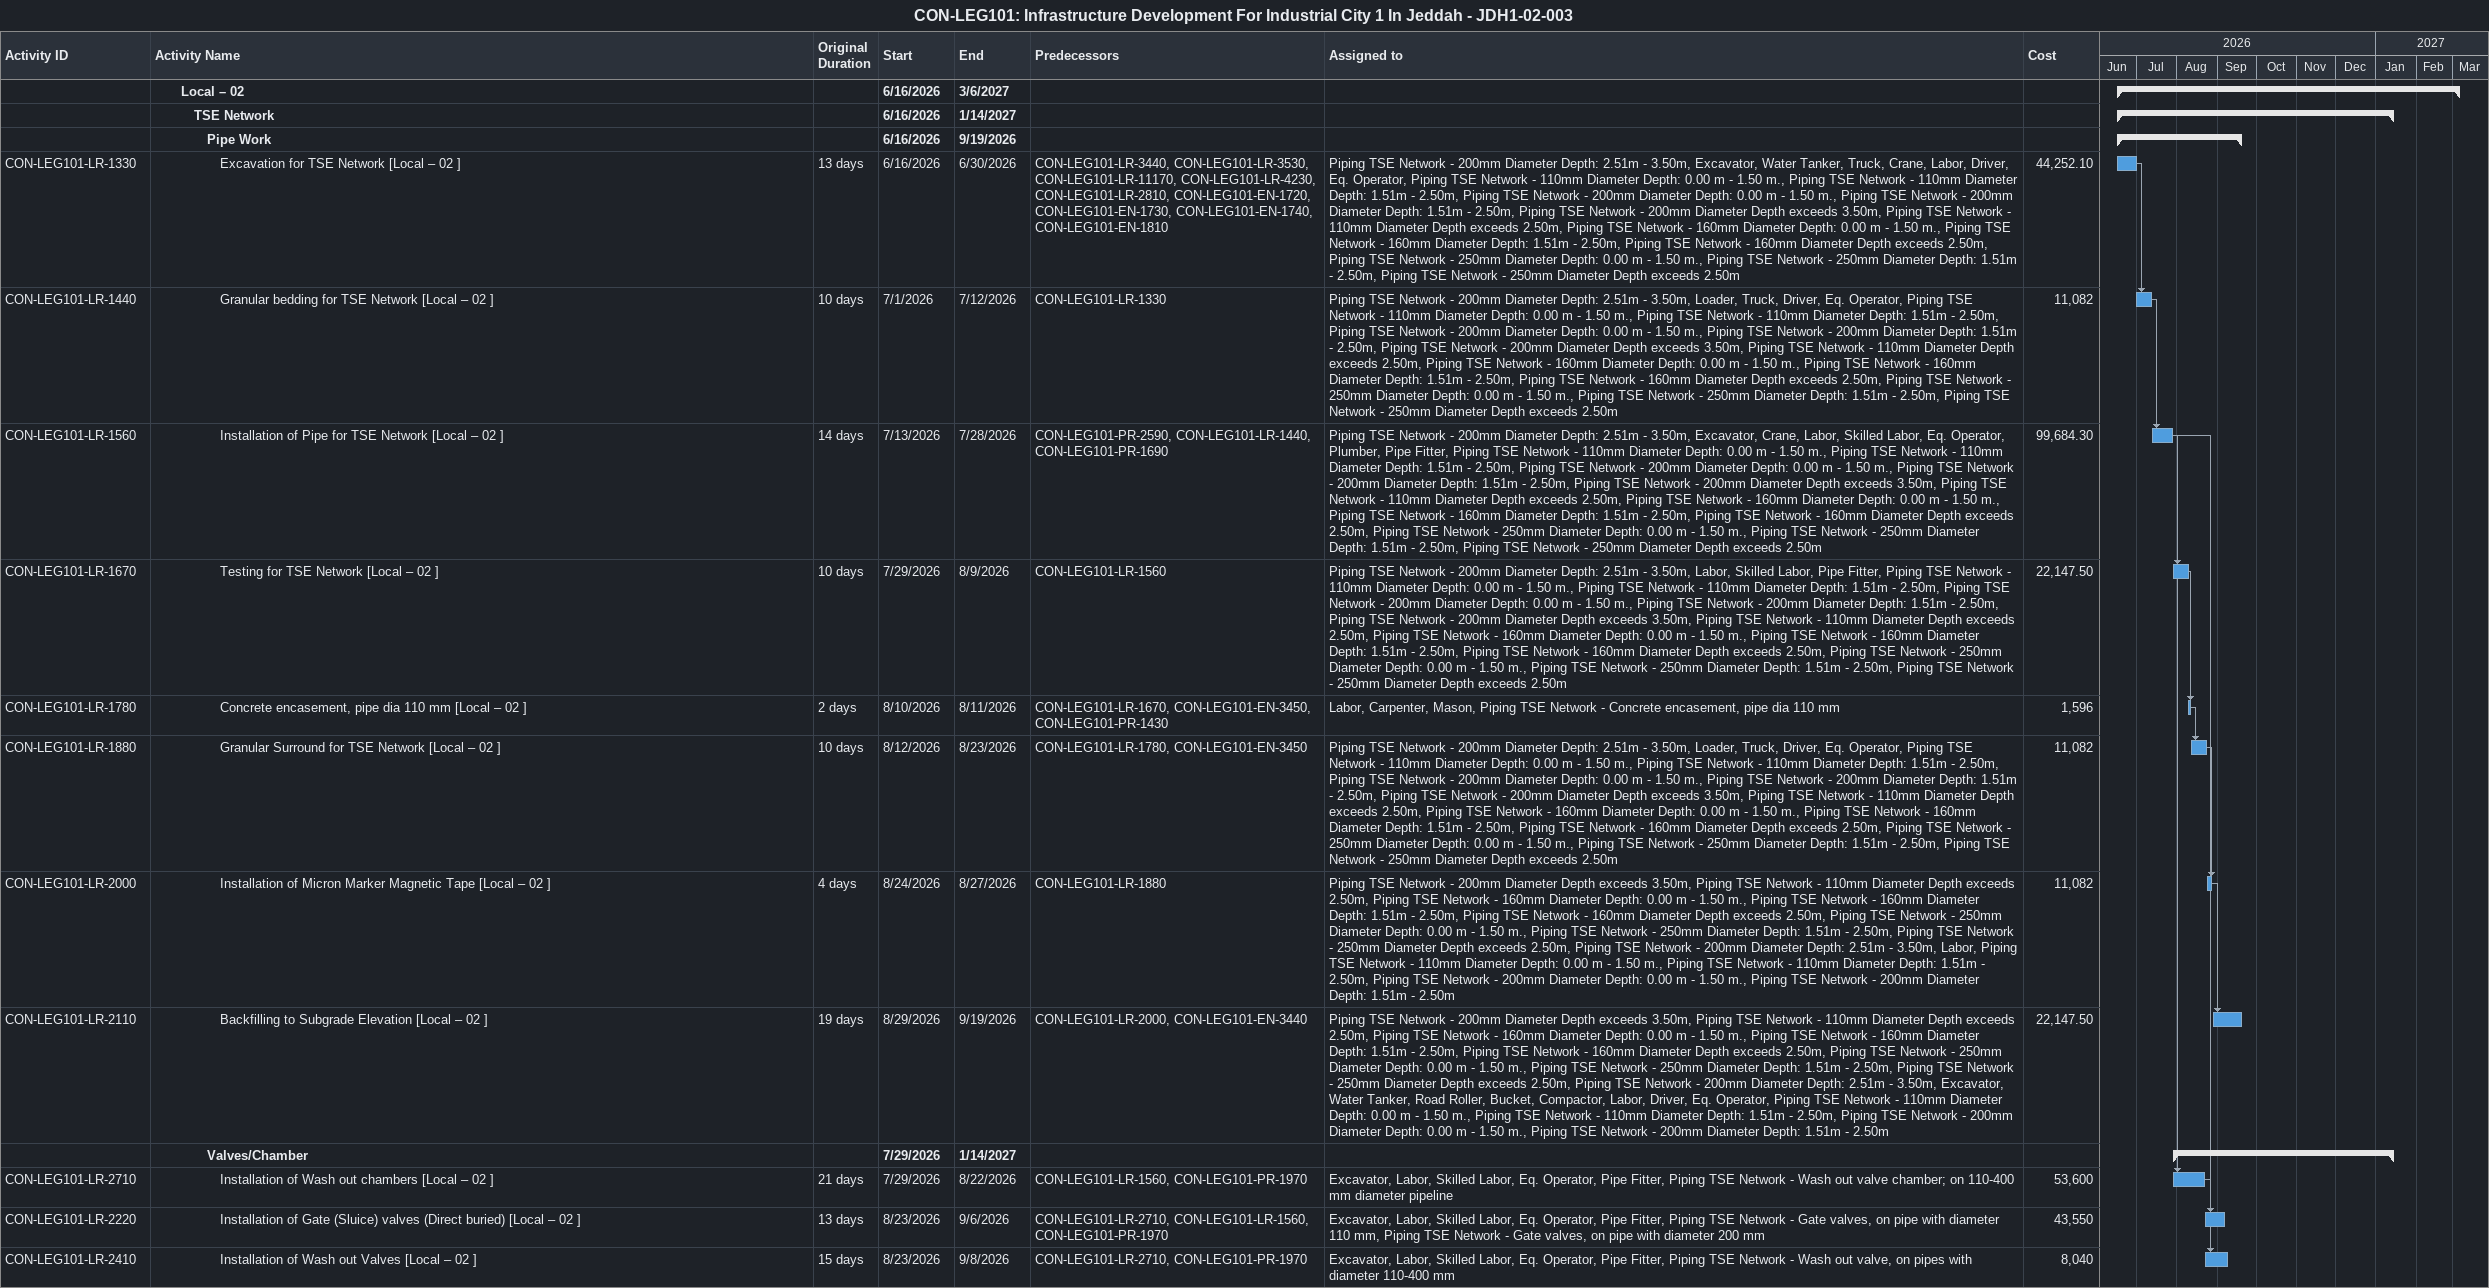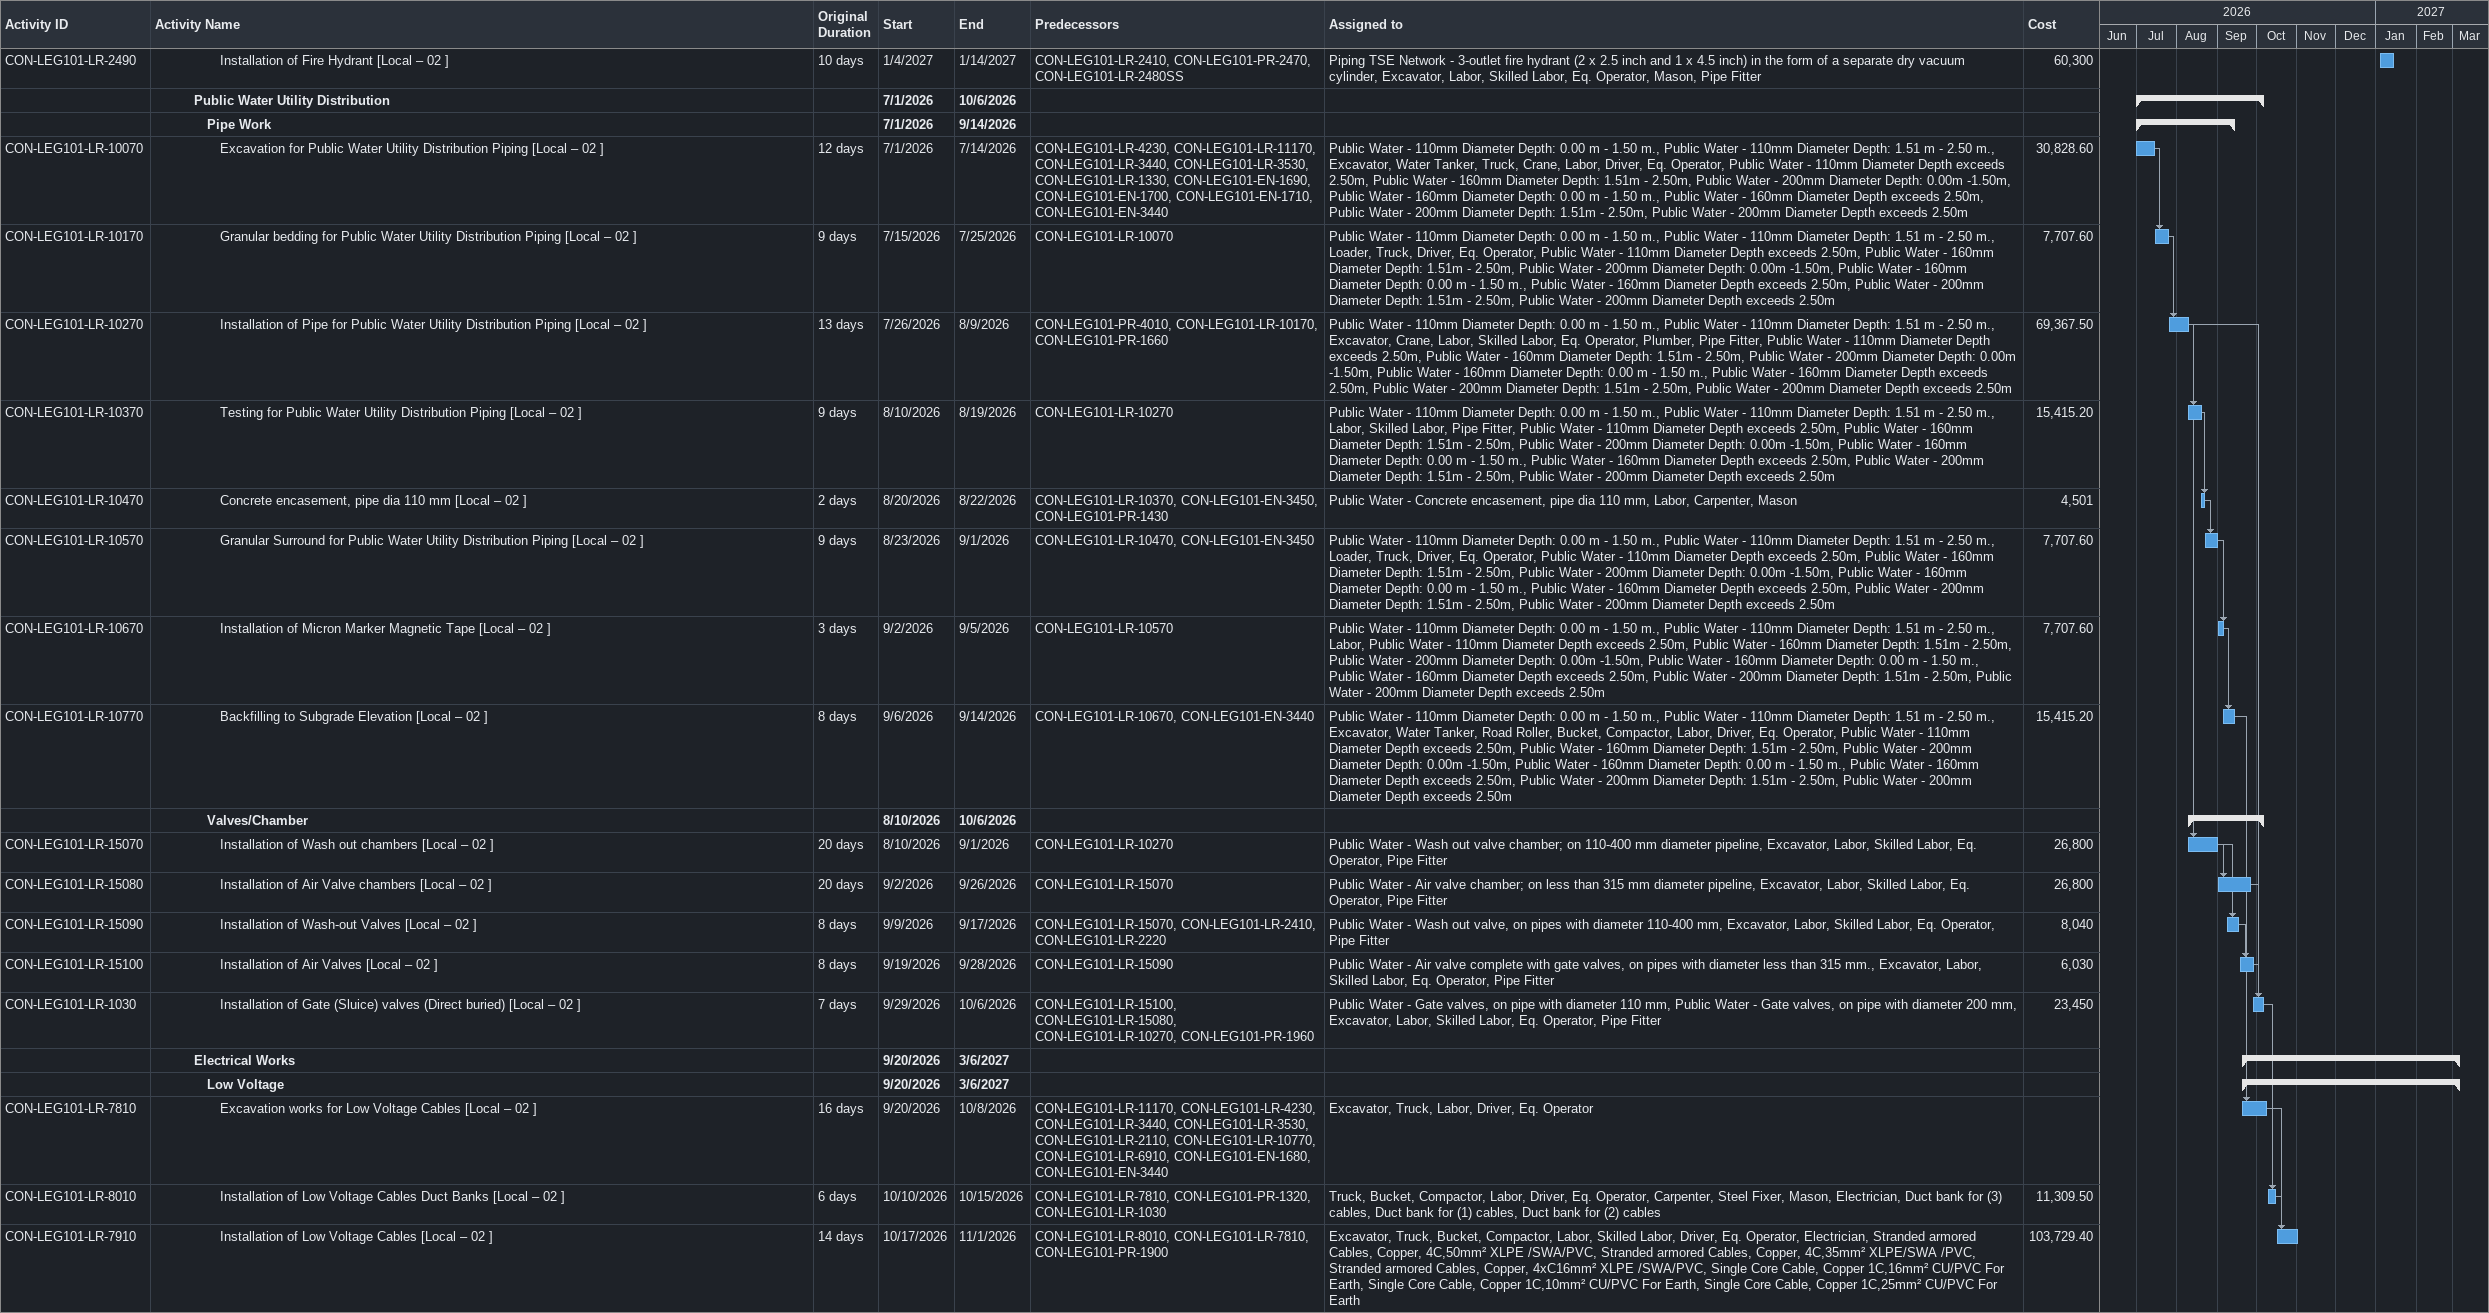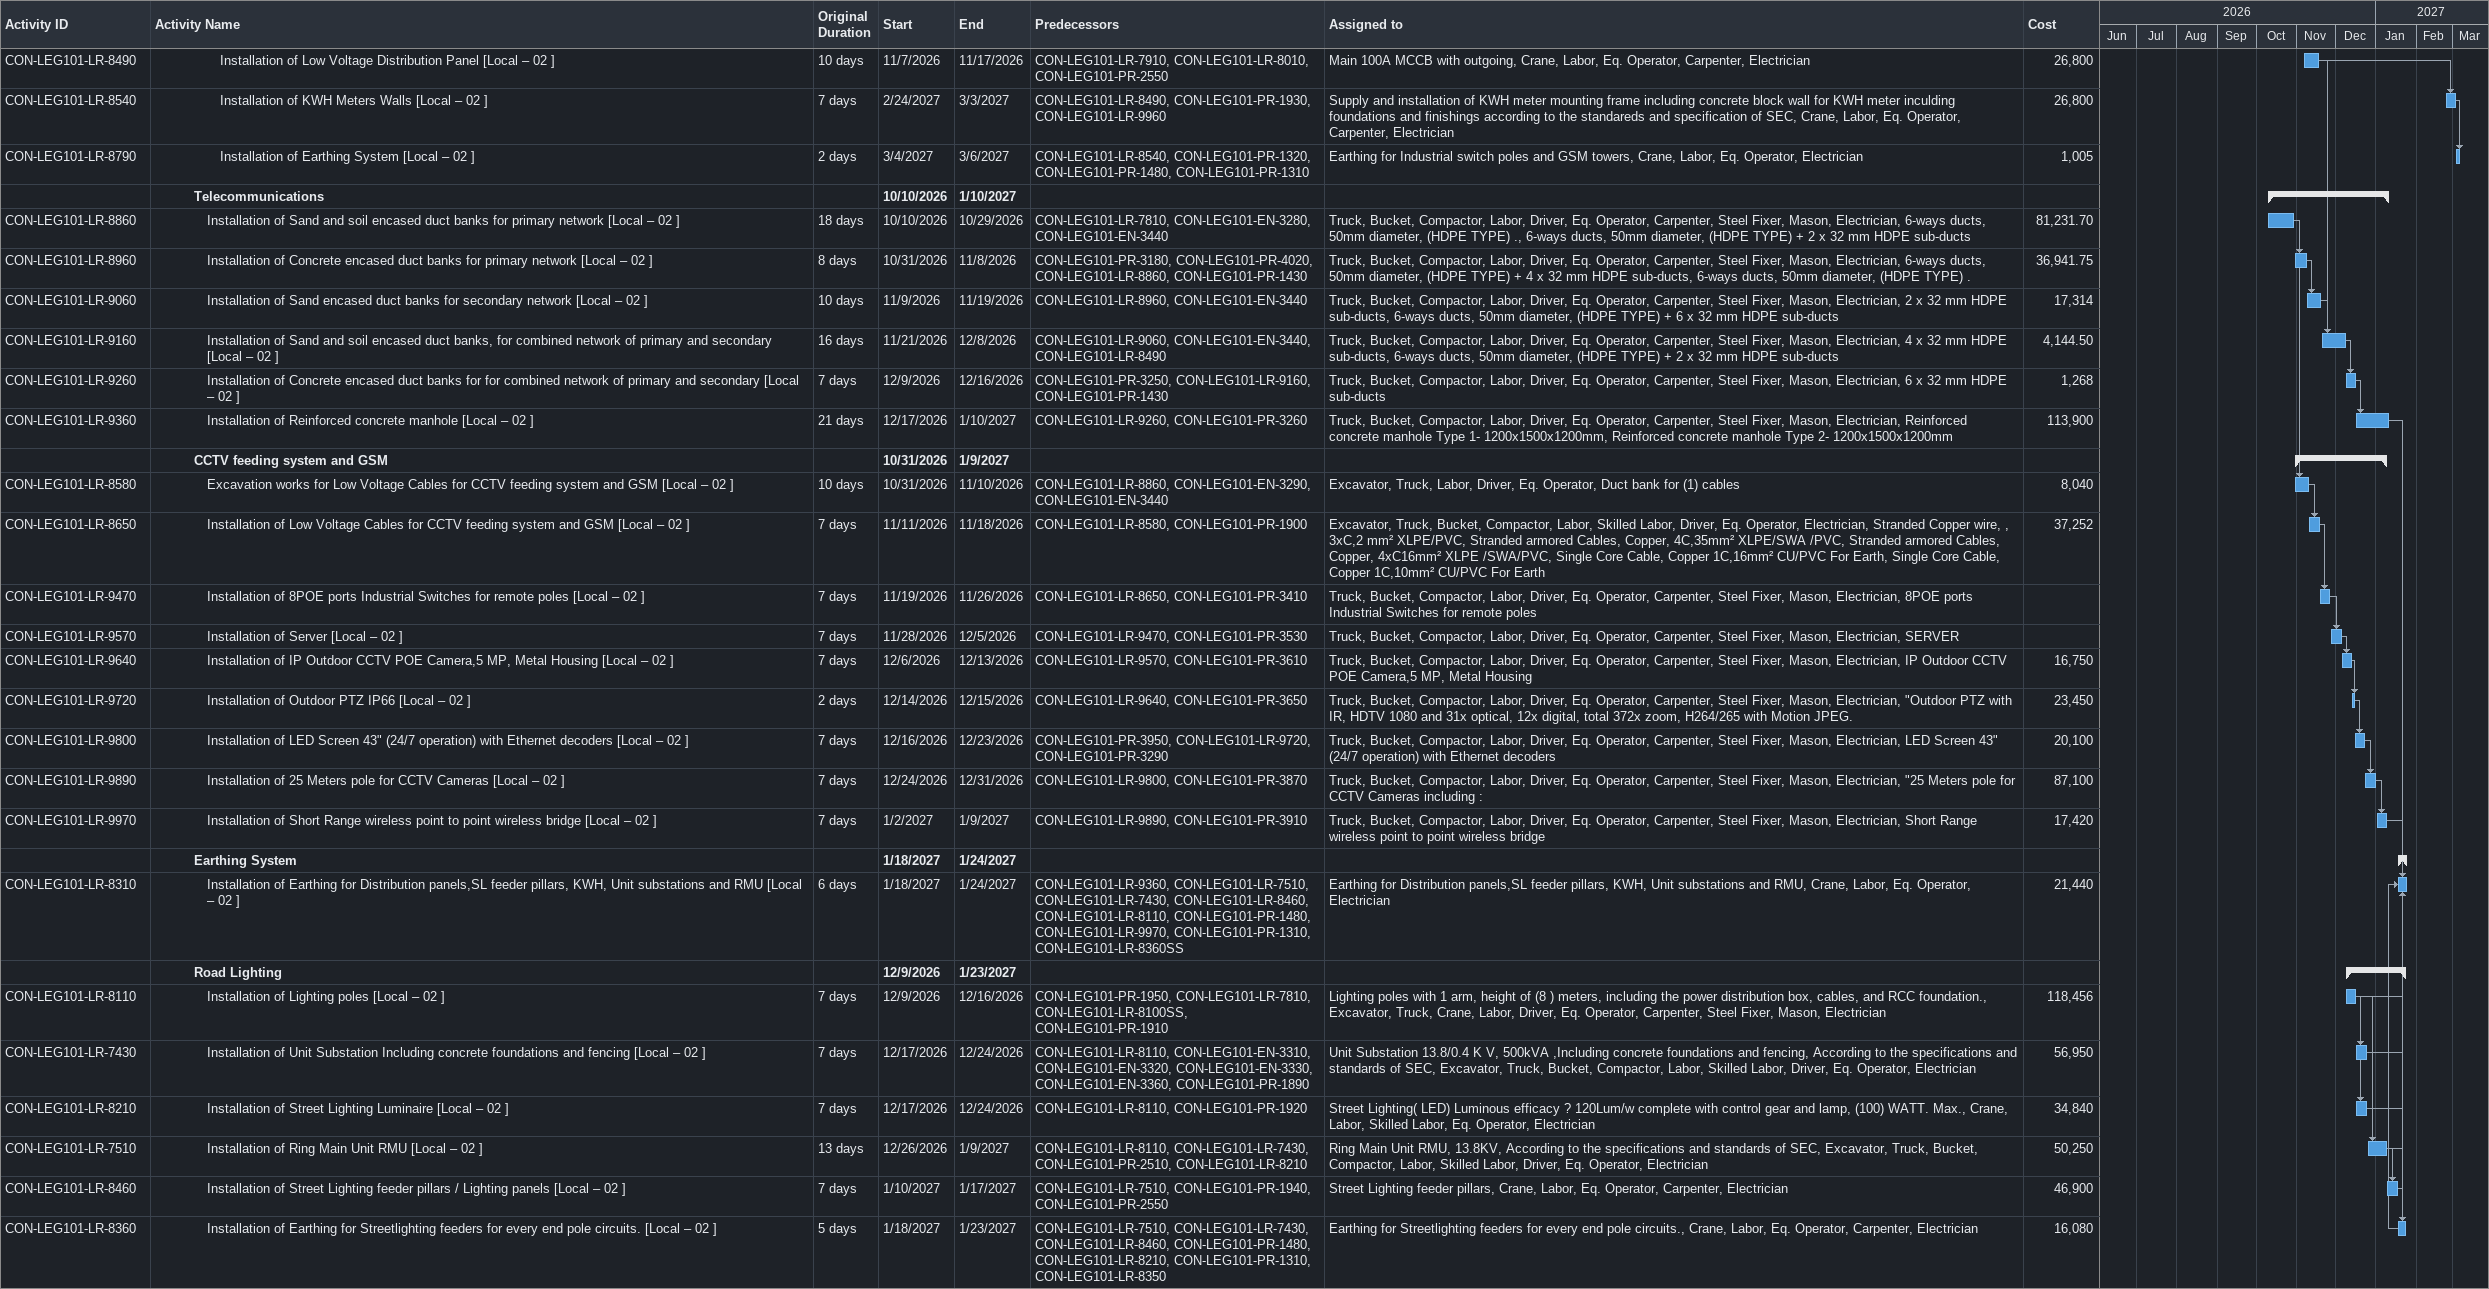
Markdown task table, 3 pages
CON-LEG101: Infrastructure Development For Industrial City 1 In Jeddah - JDH1-02-003

| ID | Level | Task | Original duration | Start | Finish | Predecessors | Resources | Cost |
|---|---|---|---|---|---|---|---|---|
|  | 3 | **Local – 02** |  | 2026-06-16 | 2027-03-06 |  |  |  |
|  | 4 | **TSE Network** |  | 2026-06-16 | 2027-01-14 |  |  |  |
|  | 5 | **Pipe Work** |  | 2026-06-16 | 2026-09-19 |  |  |  |
| CON-LEG101-LR-1330 | 6 | Excavation for TSE Network [Local – 02 ] | 13d | 2026-06-16 | 2026-06-30 | CON-LEG101-LR-3440, CON-LEG101-LR-3530, CON-LEG101-LR-11170, CON-LEG101-LR-4230, CON-LEG101-LR-2810, CON-LEG101-EN-1720, CON-LEG101-EN-1730, CON-LEG101-EN-1740, CON-LEG101-EN-1810 | Piping TSE Network - 200mm Diameter Depth: 2.51m - 3.50m, Excavator, Water Tanker, Truck, Crane, Labor, Driver, Eq. Operator, Piping TSE Network - 110mm Diameter Depth: 0.00 m - 1.50 m., Piping TSE Network - 110mm Diameter Depth: 1.51m - 2.50m, Piping TSE Network - 200mm Diameter Depth: 0.00 m - 1.50 m., Piping TSE Network - 200mm Diameter Depth: 1.51m - 2.50m, Piping TSE Network - 200mm Diameter Depth exceeds 3.50m, Piping TSE Network - 110mm Diameter Depth exceeds 2.50m, Piping TSE Network - 160mm Diameter Depth: 0.00 m - 1.50 m., Piping TSE Network - 160mm Diameter Depth: 1.51m - 2.50m, Piping TSE Network - 160mm Diameter Depth exceeds 2.50m, Piping TSE Network - 250mm Diameter Depth: 0.00 m - 1.50 m., Piping TSE Network - 250mm Diameter Depth: 1.51m - 2.50m, Piping TSE Network - 250mm Diameter Depth exceeds 2.50m | 44252.10 |
| CON-LEG101-LR-1440 | 6 | Granular bedding for TSE Network [Local – 02 ] | 10d | 2026-07-01 | 2026-07-12 | CON-LEG101-LR-1330 | Piping TSE Network - 200mm Diameter Depth: 2.51m - 3.50m, Loader, Truck, Driver, Eq. Operator, Piping TSE Network - 110mm Diameter Depth: 0.00 m - 1.50 m., Piping TSE Network - 110mm Diameter Depth: 1.51m - 2.50m, Piping TSE Network - 200mm Diameter Depth: 0.00 m - 1.50 m., Piping TSE Network - 200mm Diameter Depth: 1.51m - 2.50m, Piping TSE Network - 200mm Diameter Depth exceeds 3.50m, Piping TSE Network - 110mm Diameter Depth exceeds 2.50m, Piping TSE Network - 160mm Diameter Depth: 0.00 m - 1.50 m., Piping TSE Network - 160mm Diameter Depth: 1.51m - 2.50m, Piping TSE Network - 160mm Diameter Depth exceeds 2.50m, Piping TSE Network - 250mm Diameter Depth: 0.00 m - 1.50 m., Piping TSE Network - 250mm Diameter Depth: 1.51m - 2.50m, Piping TSE Network - 250mm Diameter Depth exceeds 2.50m | 11082 |
| CON-LEG101-LR-1560 | 6 | Installation of Pipe for TSE Network [Local – 02 ] | 14d | 2026-07-13 | 2026-07-28 | CON-LEG101-PR-2590, CON-LEG101-LR-1440, CON-LEG101-PR-1690 | Piping TSE Network - 200mm Diameter Depth: 2.51m - 3.50m, Excavator, Crane, Labor, Skilled Labor, Eq. Operator, Plumber, Pipe Fitter, Piping TSE Network - 110mm Diameter Depth: 0.00 m - 1.50 m., Piping TSE Network - 110mm Diameter Depth: 1.51m - 2.50m, Piping TSE Network - 200mm Diameter Depth: 0.00 m - 1.50 m., Piping TSE Network - 200mm Diameter Depth: 1.51m - 2.50m, Piping TSE Network - 200mm Diameter Depth exceeds 3.50m, Piping TSE Network - 110mm Diameter Depth exceeds 2.50m, Piping TSE Network - 160mm Diameter Depth: 0.00 m - 1.50 m., Piping TSE Network - 160mm Diameter Depth: 1.51m - 2.50m, Piping TSE Network - 160mm Diameter Depth exceeds 2.50m, Piping TSE Network - 250mm Diameter Depth: 0.00 m - 1.50 m., Piping TSE Network - 250mm Diameter Depth: 1.51m - 2.50m, Piping TSE Network - 250mm Diameter Depth exceeds 2.50m | 99684.30 |
| CON-LEG101-LR-1670 | 6 | Testing for TSE Network [Local – 02 ] | 10d | 2026-07-29 | 2026-08-09 | CON-LEG101-LR-1560 | Piping TSE Network - 200mm Diameter Depth: 2.51m - 3.50m, Labor, Skilled Labor, Pipe Fitter, Piping TSE Network - 110mm Diameter Depth: 0.00 m - 1.50 m., Piping TSE Network - 110mm Diameter Depth: 1.51m - 2.50m, Piping TSE Network - 200mm Diameter Depth: 0.00 m - 1.50 m., Piping TSE Network - 200mm Diameter Depth: 1.51m - 2.50m, Piping TSE Network - 200mm Diameter Depth exceeds 3.50m, Piping TSE Network - 110mm Diameter Depth exceeds 2.50m, Piping TSE Network - 160mm Diameter Depth: 0.00 m - 1.50 m., Piping TSE Network - 160mm Diameter Depth: 1.51m - 2.50m, Piping TSE Network - 160mm Diameter Depth exceeds 2.50m, Piping TSE Network - 250mm Diameter Depth: 0.00 m - 1.50 m., Piping TSE Network - 250mm Diameter Depth: 1.51m - 2.50m, Piping TSE Network - 250mm Diameter Depth exceeds 2.50m | 22147.50 |
| CON-LEG101-LR-1780 | 6 | Concrete encasement, pipe dia 110 mm [Local – 02 ] | 2d | 2026-08-10 | 2026-08-11 | CON-LEG101-LR-1670, CON-LEG101-EN-3450, CON-LEG101-PR-1430 | Labor, Carpenter, Mason, Piping TSE Network - Concrete encasement, pipe dia 110 mm | 1596 |
| CON-LEG101-LR-1880 | 6 | Granular Surround for TSE Network [Local – 02 ] | 10d | 2026-08-12 | 2026-08-23 | CON-LEG101-LR-1780, CON-LEG101-EN-3450 | Piping TSE Network - 200mm Diameter Depth: 2.51m - 3.50m, Loader, Truck, Driver, Eq. Operator, Piping TSE Network - 110mm Diameter Depth: 0.00 m - 1.50 m., Piping TSE Network - 110mm Diameter Depth: 1.51m - 2.50m, Piping TSE Network - 200mm Diameter Depth: 0.00 m - 1.50 m., Piping TSE Network - 200mm Diameter Depth: 1.51m - 2.50m, Piping TSE Network - 200mm Diameter Depth exceeds 3.50m, Piping TSE Network - 110mm Diameter Depth exceeds 2.50m, Piping TSE Network - 160mm Diameter Depth: 0.00 m - 1.50 m., Piping TSE Network - 160mm Diameter Depth: 1.51m - 2.50m, Piping TSE Network - 160mm Diameter Depth exceeds 2.50m, Piping TSE Network - 250mm Diameter Depth: 0.00 m - 1.50 m., Piping TSE Network - 250mm Diameter Depth: 1.51m - 2.50m, Piping TSE Network - 250mm Diameter Depth exceeds 2.50m | 11082 |
| CON-LEG101-LR-2000 | 6 | Installation of Micron Marker Magnetic Tape [Local – 02 ] | 4d | 2026-08-24 | 2026-08-27 | CON-LEG101-LR-1880 | Piping TSE Network - 200mm Diameter Depth exceeds 3.50m, Piping TSE Network - 110mm Diameter Depth exceeds 2.50m, Piping TSE Network - 160mm Diameter Depth: 0.00 m - 1.50 m., Piping TSE Network - 160mm Diameter Depth: 1.51m - 2.50m, Piping TSE Network - 160mm Diameter Depth exceeds 2.50m, Piping TSE Network - 250mm Diameter Depth: 0.00 m - 1.50 m., Piping TSE Network - 250mm Diameter Depth: 1.51m - 2.50m, Piping TSE Network - 250mm Diameter Depth exceeds 2.50m, Piping TSE Network - 200mm Diameter Depth: 2.51m - 3.50m, Labor, Piping TSE Network - 110mm Diameter Depth: 0.00 m - 1.50 m., Piping TSE Network - 110mm Diameter Depth: 1.51m - 2.50m, Piping TSE Network - 200mm Diameter Depth: 0.00 m - 1.50 m., Piping TSE Network - 200mm Diameter Depth: 1.51m - 2.50m | 11082 |
| CON-LEG101-LR-2110 | 6 | Backfilling to Subgrade Elevation [Local – 02 ] | 19d | 2026-08-29 | 2026-09-19 | CON-LEG101-LR-2000, CON-LEG101-EN-3440 | Piping TSE Network - 200mm Diameter Depth exceeds 3.50m, Piping TSE Network - 110mm Diameter Depth exceeds 2.50m, Piping TSE Network - 160mm Diameter Depth: 0.00 m - 1.50 m., Piping TSE Network - 160mm Diameter Depth: 1.51m - 2.50m, Piping TSE Network - 160mm Diameter Depth exceeds 2.50m, Piping TSE Network - 250mm Diameter Depth: 0.00 m - 1.50 m., Piping TSE Network - 250mm Diameter Depth: 1.51m - 2.50m, Piping TSE Network - 250mm Diameter Depth exceeds 2.50m, Piping TSE Network - 200mm Diameter Depth: 2.51m - 3.50m, Excavator, Water Tanker, Road Roller, Bucket, Compactor, Labor, Driver, Eq. Operator, Piping TSE Network - 110mm Diameter Depth: 0.00 m - 1.50 m., Piping TSE Network - 110mm Diameter Depth: 1.51m - 2.50m, Piping TSE Network - 200mm Diameter Depth: 0.00 m - 1.50 m., Piping TSE Network - 200mm Diameter Depth: 1.51m - 2.50m | 22147.50 |
|  | 5 | **Valves/Chamber** |  | 2026-07-29 | 2027-01-14 |  |  |  |
| CON-LEG101-LR-2710 | 6 | Installation of Wash out chambers [Local – 02 ] | 21d | 2026-07-29 | 2026-08-22 | CON-LEG101-LR-1560, CON-LEG101-PR-1970 | Excavator, Labor, Skilled Labor, Eq. Operator, Pipe Fitter, Piping TSE Network - Wash out valve chamber; on 110-400 mm diameter pipeline | 53600 |
| CON-LEG101-LR-2220 | 6 | Installation of Gate (Sluice) valves (Direct buried) [Local – 02 ] | 13d | 2026-08-23 | 2026-09-06 | CON-LEG101-LR-2710, CON-LEG101-LR-1560, CON-LEG101-PR-1970 | Excavator, Labor, Skilled Labor, Eq. Operator, Pipe Fitter, Piping TSE Network - Gate valves, on pipe with diameter 110 mm, Piping TSE Network - Gate valves, on pipe with diameter 200 mm | 43550 |
| CON-LEG101-LR-2410 | 6 | Installation of Wash out Valves [Local – 02 ] | 15d | 2026-08-23 | 2026-09-08 | CON-LEG101-LR-2710, CON-LEG101-PR-1970 | Excavator, Labor, Skilled Labor, Eq. Operator, Pipe Fitter, Piping TSE Network - Wash out valve, on pipes with diameter 110-400 mm | 8040 |
| CON-LEG101-LR-2490 | 6 | Installation of Fire Hydrant [Local – 02 ] | 10d | 2027-01-04 | 2027-01-14 | CON-LEG101-LR-2410, CON-LEG101-PR-2470, CON-LEG101-LR-2480SS | Piping TSE Network - 3-outlet fire hydrant (2 x 2.5 inch and 1 x 4.5 inch) in the form of a separate dry vacuum cylinder, Excavator, Labor, Skilled Labor, Eq. Operator, Mason, Pipe Fitter | 60300 |
|  | 4 | **Public Water Utility Distribution** |  | 2026-07-01 | 2026-10-06 |  |  |  |
|  | 5 | **Pipe Work** |  | 2026-07-01 | 2026-09-14 |  |  |  |
| CON-LEG101-LR-10070 | 6 | Excavation for Public Water Utility Distribution Piping [Local – 02 ] | 12d | 2026-07-01 | 2026-07-14 | CON-LEG101-LR-4230, CON-LEG101-LR-11170, CON-LEG101-LR-3440, CON-LEG101-LR-3530, CON-LEG101-LR-1330, CON-LEG101-EN-1690, CON-LEG101-EN-1700, CON-LEG101-EN-1710, CON-LEG101-EN-3440 | Public Water - 110mm Diameter Depth: 0.00 m - 1.50 m., Public Water - 110mm Diameter Depth: 1.51 m - 2.50 m., Excavator, Water Tanker, Truck, Crane, Labor, Driver, Eq. Operator, Public Water - 110mm Diameter Depth exceeds 2.50m, Public Water - 160mm Diameter Depth: 1.51m - 2.50m, Public Water - 200mm Diameter Depth: 0.00m -1.50m, Public Water - 160mm Diameter Depth: 0.00 m - 1.50 m., Public Water - 160mm Diameter Depth exceeds 2.50m, Public Water - 200mm Diameter Depth: 1.51m - 2.50m, Public Water - 200mm Diameter Depth exceeds 2.50m | 30828.60 |
| CON-LEG101-LR-10170 | 6 | Granular bedding for Public Water Utility Distribution Piping [Local – 02 ] | 9d | 2026-07-15 | 2026-07-25 | CON-LEG101-LR-10070 | Public Water - 110mm Diameter Depth: 0.00 m - 1.50 m., Public Water - 110mm Diameter Depth: 1.51 m - 2.50 m., Loader, Truck, Driver, Eq. Operator, Public Water - 110mm Diameter Depth exceeds 2.50m, Public Water - 160mm Diameter Depth: 1.51m - 2.50m, Public Water - 200mm Diameter Depth: 0.00m -1.50m, Public Water - 160mm Diameter Depth: 0.00 m - 1.50 m., Public Water - 160mm Diameter Depth exceeds 2.50m, Public Water - 200mm Diameter Depth: 1.51m - 2.50m, Public Water - 200mm Diameter Depth exceeds 2.50m | 7707.60 |
| CON-LEG101-LR-10270 | 6 | Installation of Pipe for Public Water Utility Distribution Piping [Local – 02 ] | 13d | 2026-07-26 | 2026-08-09 | CON-LEG101-PR-4010, CON-LEG101-LR-10170, CON-LEG101-PR-1660 | Public Water - 110mm Diameter Depth: 0.00 m - 1.50 m., Public Water - 110mm Diameter Depth: 1.51 m - 2.50 m., Excavator, Crane, Labor, Skilled Labor, Eq. Operator, Plumber, Pipe Fitter, Public Water - 110mm Diameter Depth exceeds 2.50m, Public Water - 160mm Diameter Depth: 1.51m - 2.50m, Public Water - 200mm Diameter Depth: 0.00m -1.50m, Public Water - 160mm Diameter Depth: 0.00 m - 1.50 m., Public Water - 160mm Diameter Depth exceeds 2.50m, Public Water - 200mm Diameter Depth: 1.51m - 2.50m, Public Water - 200mm Diameter Depth exceeds 2.50m | 69367.50 |
| CON-LEG101-LR-10370 | 6 | Testing for Public Water Utility Distribution Piping [Local – 02 ] | 9d | 2026-08-10 | 2026-08-19 | CON-LEG101-LR-10270 | Public Water - 110mm Diameter Depth: 0.00 m - 1.50 m., Public Water - 110mm Diameter Depth: 1.51 m - 2.50 m., Labor, Skilled Labor, Pipe Fitter, Public Water - 110mm Diameter Depth exceeds 2.50m, Public Water - 160mm Diameter Depth: 1.51m - 2.50m, Public Water - 200mm Diameter Depth: 0.00m -1.50m, Public Water - 160mm Diameter Depth: 0.00 m - 1.50 m., Public Water - 160mm Diameter Depth exceeds 2.50m, Public Water - 200mm Diameter Depth: 1.51m - 2.50m, Public Water - 200mm Diameter Depth exceeds 2.50m | 15415.20 |
| CON-LEG101-LR-10470 | 6 | Concrete encasement, pipe dia 110 mm [Local – 02 ] | 2d | 2026-08-20 | 2026-08-22 | CON-LEG101-LR-10370, CON-LEG101-EN-3450, CON-LEG101-PR-1430 | Public Water - Concrete encasement, pipe dia 110 mm, Labor, Carpenter, Mason | 4501 |
| CON-LEG101-LR-10570 | 6 | Granular Surround for Public Water Utility Distribution Piping [Local – 02 ] | 9d | 2026-08-23 | 2026-09-01 | CON-LEG101-LR-10470, CON-LEG101-EN-3450 | Public Water - 110mm Diameter Depth: 0.00 m - 1.50 m., Public Water - 110mm Diameter Depth: 1.51 m - 2.50 m., Loader, Truck, Driver, Eq. Operator, Public Water - 110mm Diameter Depth exceeds 2.50m, Public Water - 160mm Diameter Depth: 1.51m - 2.50m, Public Water - 200mm Diameter Depth: 0.00m -1.50m, Public Water - 160mm Diameter Depth: 0.00 m - 1.50 m., Public Water - 160mm Diameter Depth exceeds 2.50m, Public Water - 200mm Diameter Depth: 1.51m - 2.50m, Public Water - 200mm Diameter Depth exceeds 2.50m | 7707.60 |
| CON-LEG101-LR-10670 | 6 | Installation of Micron Marker Magnetic Tape [Local – 02 ] | 3d | 2026-09-02 | 2026-09-05 | CON-LEG101-LR-10570 | Public Water - 110mm Diameter Depth: 0.00 m - 1.50 m., Public Water - 110mm Diameter Depth: 1.51 m - 2.50 m., Labor, Public Water - 110mm Diameter Depth exceeds 2.50m, Public Water - 160mm Diameter Depth: 1.51m - 2.50m, Public Water - 200mm Diameter Depth: 0.00m -1.50m, Public Water - 160mm Diameter Depth: 0.00 m - 1.50 m., Public Water - 160mm Diameter Depth exceeds 2.50m, Public Water - 200mm Diameter Depth: 1.51m - 2.50m, Public Water - 200mm Diameter Depth exceeds 2.50m | 7707.60 |
| CON-LEG101-LR-10770 | 6 | Backfilling to Subgrade Elevation [Local – 02 ] | 8d | 2026-09-06 | 2026-09-14 | CON-LEG101-LR-10670, CON-LEG101-EN-3440 | Public Water - 110mm Diameter Depth: 0.00 m - 1.50 m., Public Water - 110mm Diameter Depth: 1.51 m - 2.50 m., Excavator, Water Tanker, Road Roller, Bucket, Compactor, Labor, Driver, Eq. Operator, Public Water - 110mm Diameter Depth exceeds 2.50m, Public Water - 160mm Diameter Depth: 1.51m - 2.50m, Public Water - 200mm Diameter Depth: 0.00m -1.50m, Public Water - 160mm Diameter Depth: 0.00 m - 1.50 m., Public Water - 160mm Diameter Depth exceeds 2.50m, Public Water - 200mm Diameter Depth: 1.51m - 2.50m, Public Water - 200mm Diameter Depth exceeds 2.50m | 15415.20 |
|  | 5 | **Valves/Chamber** |  | 2026-08-10 | 2026-10-06 |  |  |  |
| CON-LEG101-LR-15070 | 6 | Installation of Wash out chambers [Local – 02 ] | 20d | 2026-08-10 | 2026-09-01 | CON-LEG101-LR-10270 | Public Water - Wash out valve chamber; on 110-400 mm diameter pipeline, Excavator, Labor, Skilled Labor, Eq. Operator, Pipe Fitter | 26800 |
| CON-LEG101-LR-15080 | 6 | Installation of Air Valve chambers [Local – 02 ] | 20d | 2026-09-02 | 2026-09-26 | CON-LEG101-LR-15070 | Public Water - Air valve chamber; on less than 315 mm diameter pipeline, Excavator, Labor, Skilled Labor, Eq. Operator, Pipe Fitter | 26800 |
| CON-LEG101-LR-15090 | 6 | Installation of Wash-out Valves [Local – 02 ] | 8d | 2026-09-09 | 2026-09-17 | CON-LEG101-LR-15070, CON-LEG101-LR-2410, CON-LEG101-LR-2220 | Public Water - Wash out valve, on pipes with diameter 110-400 mm, Excavator, Labor, Skilled Labor, Eq. Operator, Pipe Fitter | 8040 |
| CON-LEG101-LR-15100 | 6 | Installation of Air Valves [Local – 02 ] | 8d | 2026-09-19 | 2026-09-28 | CON-LEG101-LR-15090 | Public Water - Air valve complete with gate valves, on pipes with diameter less than 315 mm., Excavator, Labor, Skilled Labor, Eq. Operator, Pipe Fitter | 6030 |
| CON-LEG101-LR-1030 | 6 | Installation of Gate (Sluice) valves (Direct buried) [Local – 02 ] | 7d | 2026-09-29 | 2026-10-06 | CON-LEG101-LR-15100, CON-LEG101-LR-15080, CON-LEG101-LR-10270, CON-LEG101-PR-1960 | Public Water - Gate valves, on pipe with diameter 110 mm, Public Water - Gate valves, on pipe with diameter 200 mm, Excavator, Labor, Skilled Labor, Eq. Operator, Pipe Fitter | 23450 |
|  | 4 | **Electrical Works** |  | 2026-09-20 | 2027-03-06 |  |  |  |
|  | 5 | **Low Voltage** |  | 2026-09-20 | 2027-03-06 |  |  |  |
| CON-LEG101-LR-7810 | 6 | Excavation works for Low Voltage Cables [Local – 02 ] | 16d | 2026-09-20 | 2026-10-08 | CON-LEG101-LR-11170, CON-LEG101-LR-4230, CON-LEG101-LR-3440, CON-LEG101-LR-3530, CON-LEG101-LR-2110, CON-LEG101-LR-10770, CON-LEG101-LR-6910, CON-LEG101-EN-1680, CON-LEG101-EN-3440 | Excavator, Truck, Labor, Driver, Eq. Operator |  |
| CON-LEG101-LR-8010 | 6 | Installation of Low Voltage Cables Duct Banks [Local – 02 ] | 6d | 2026-10-10 | 2026-10-15 | CON-LEG101-LR-7810, CON-LEG101-PR-1320, CON-LEG101-LR-1030 | Truck, Bucket, Compactor, Labor, Driver, Eq. Operator, Carpenter, Steel Fixer, Mason, Electrician, Duct bank for (3) cables, Duct bank for (1) cables, Duct bank for (2) cables | 11309.50 |
| CON-LEG101-LR-7910 | 6 | Installation of Low Voltage Cables [Local – 02 ] | 14d | 2026-10-17 | 2026-11-01 | CON-LEG101-LR-8010, CON-LEG101-LR-7810, CON-LEG101-PR-1900 | Excavator, Truck, Bucket, Compactor, Labor, Skilled Labor, Driver, Eq. Operator, Electrician, Stranded armored Cables, Copper, 4C,50mm² XLPE /SWA/PVC, Stranded armored Cables, Copper, 4C,35mm² XLPE/SWA /PVC, Stranded armored Cables, Copper, 4xC16mm² XLPE /SWA/PVC, Single Core Cable, Copper 1C,16mm² CU/PVC For Earth, Single Core Cable, Copper 1C,10mm² CU/PVC For Earth, Single Core Cable, Copper 1C,25mm² CU/PVC For Earth | 103729.40 |
| CON-LEG101-LR-8490 | 6 | Installation of Low Voltage Distribution Panel [Local – 02 ] | 10d | 2026-11-07 | 2026-11-17 | CON-LEG101-LR-7910, CON-LEG101-LR-8010, CON-LEG101-PR-2550 | Main 100A MCCB with outgoing, Crane, Labor, Eq. Operator, Carpenter, Electrician | 26800 |
| CON-LEG101-LR-8540 | 6 | Installation of KWH Meters Walls [Local – 02 ] | 7d | 2027-02-24 | 2027-03-03 | CON-LEG101-LR-8490, CON-LEG101-PR-1930, CON-LEG101-LR-9960 | Supply and installation of KWH meter mounting frame including concrete block wall for KWH meter inculding foundations and finishings according to the standareds and specification of SEC, Crane, Labor, Eq. Operator, Carpenter, Electrician | 26800 |
| CON-LEG101-LR-8790 | 6 | Installation of Earthing System [Local – 02 ] | 2d | 2027-03-04 | 2027-03-06 | CON-LEG101-LR-8540, CON-LEG101-PR-1320, CON-LEG101-PR-1480, CON-LEG101-PR-1310 | Earthing for Industrial switch poles and GSM towers, Crane, Labor, Eq. Operator, Electrician | 1005 |
|  | 4 | **Telecommunications** |  | 2026-10-10 | 2027-01-10 |  |  |  |
| CON-LEG101-LR-8860 | 5 | Installation of Sand and soil encased duct banks for primary network [Local – 02 ] | 18d | 2026-10-10 | 2026-10-29 | CON-LEG101-LR-7810, CON-LEG101-EN-3280, CON-LEG101-EN-3440 | Truck, Bucket, Compactor, Labor, Driver, Eq. Operator, Carpenter, Steel Fixer, Mason, Electrician, 6-ways ducts, 50mm diameter, (HDPE TYPE) ., 6-ways ducts, 50mm diameter, (HDPE TYPE) + 2 x 32 mm HDPE sub-ducts | 81231.70 |
| CON-LEG101-LR-8960 | 5 | Installation of Concrete encased duct banks for primary network [Local – 02 ] | 8d | 2026-10-31 | 2026-11-08 | CON-LEG101-PR-3180, CON-LEG101-PR-4020, CON-LEG101-LR-8860, CON-LEG101-PR-1430 | Truck, Bucket, Compactor, Labor, Driver, Eq. Operator, Carpenter, Steel Fixer, Mason, Electrician, 6-ways ducts, 50mm diameter, (HDPE TYPE) + 4 x 32 mm HDPE sub-ducts, 6-ways ducts, 50mm diameter, (HDPE TYPE) . | 36941.75 |
| CON-LEG101-LR-9060 | 5 | Installation of Sand encased duct banks for secondary network [Local – 02 ] | 10d | 2026-11-09 | 2026-11-19 | CON-LEG101-LR-8960, CON-LEG101-EN-3440 | Truck, Bucket, Compactor, Labor, Driver, Eq. Operator, Carpenter, Steel Fixer, Mason, Electrician, 2 x 32 mm HDPE sub-ducts, 6-ways ducts, 50mm diameter, (HDPE TYPE) + 6 x 32 mm HDPE sub-ducts | 17314 |
| CON-LEG101-LR-9160 | 5 | Installation of Sand and soil encased duct banks, for combined network of primary and secondary [Local – 02 ] | 16d | 2026-11-21 | 2026-12-08 | CON-LEG101-LR-9060, CON-LEG101-EN-3440, CON-LEG101-LR-8490 | Truck, Bucket, Compactor, Labor, Driver, Eq. Operator, Carpenter, Steel Fixer, Mason, Electrician, 4 x 32 mm HDPE sub-ducts, 6-ways ducts, 50mm diameter, (HDPE TYPE) + 2 x 32 mm HDPE sub-ducts | 4144.50 |
| CON-LEG101-LR-9260 | 5 | Installation of Concrete encased duct banks for for combined network of primary and secondary [Local – 02 ] | 7d | 2026-12-09 | 2026-12-16 | CON-LEG101-PR-3250, CON-LEG101-LR-9160, CON-LEG101-PR-1430 | Truck, Bucket, Compactor, Labor, Driver, Eq. Operator, Carpenter, Steel Fixer, Mason, Electrician, 6 x 32 mm HDPE sub-ducts | 1268 |
| CON-LEG101-LR-9360 | 5 | Installation of Reinforced concrete manhole [Local – 02 ] | 21d | 2026-12-17 | 2027-01-10 | CON-LEG101-LR-9260, CON-LEG101-PR-3260 | Truck, Bucket, Compactor, Labor, Driver, Eq. Operator, Carpenter, Steel Fixer, Mason, Electrician, Reinforced concrete manhole Type 1- 1200x1500x1200mm, Reinforced concrete manhole Type 2- 1200x1500x1200mm | 113900 |
|  | 4 | **CCTV feeding system and GSM** |  | 2026-10-31 | 2027-01-09 |  |  |  |
| CON-LEG101-LR-8580 | 5 | Excavation works for Low Voltage Cables for CCTV feeding system and GSM [Local – 02 ] | 10d | 2026-10-31 | 2026-11-10 | CON-LEG101-LR-8860, CON-LEG101-EN-3290, CON-LEG101-EN-3440 | Excavator, Truck, Labor, Driver, Eq. Operator, Duct bank for (1) cables | 8040 |
| CON-LEG101-LR-8650 | 5 | Installation of Low Voltage Cables for CCTV feeding system and GSM [Local – 02 ] | 7d | 2026-11-11 | 2026-11-18 | CON-LEG101-LR-8580, CON-LEG101-PR-1900 | Excavator, Truck, Bucket, Compactor, Labor, Skilled Labor, Driver, Eq. Operator, Electrician, Stranded Copper wire, , 3xC,2 mm² XLPE/PVC, Stranded armored Cables, Copper, 4C,35mm² XLPE/SWA /PVC, Stranded armored Cables, Copper, 4xC16mm² XLPE /SWA/PVC, Single Core Cable, Copper 1C,16mm² CU/PVC For Earth, Single Core Cable, Copper 1C,10mm² CU/PVC For Earth | 37252 |
| CON-LEG101-LR-9470 | 5 | Installation of 8POE ports Industrial Switches for remote poles [Local – 02 ] | 7d | 2026-11-19 | 2026-11-26 | CON-LEG101-LR-8650, CON-LEG101-PR-3410 | Truck, Bucket, Compactor, Labor, Driver, Eq. Operator, Carpenter, Steel Fixer, Mason, Electrician, 8POE ports Industrial Switches for remote poles |  |
| CON-LEG101-LR-9570 | 5 | Installation of Server [Local – 02 ] | 7d | 2026-11-28 | 2026-12-05 | CON-LEG101-LR-9470, CON-LEG101-PR-3530 | Truck, Bucket, Compactor, Labor, Driver, Eq. Operator, Carpenter, Steel Fixer, Mason, Electrician, SERVER |  |
| CON-LEG101-LR-9640 | 5 | Installation of IP Outdoor CCTV POE Camera,5 MP, Metal Housing [Local – 02 ] | 7d | 2026-12-06 | 2026-12-13 | CON-LEG101-LR-9570, CON-LEG101-PR-3610 | Truck, Bucket, Compactor, Labor, Driver, Eq. Operator, Carpenter, Steel Fixer, Mason, Electrician, IP Outdoor CCTV POE Camera,5 MP, Metal Housing | 16750 |
| CON-LEG101-LR-9720 | 5 | Installation of Outdoor PTZ IP66 [Local – 02 ] | 2d | 2026-12-14 | 2026-12-15 | CON-LEG101-LR-9640, CON-LEG101-PR-3650 | Truck, Bucket, Compactor, Labor, Driver, Eq. Operator, Carpenter, Steel Fixer, Mason, Electrician, "Outdoor PTZ with IR, HDTV 1080 and 31x optical, 12x digital, total 372x zoom, H264/265 with Motion JPEG. | 23450 |
| CON-LEG101-LR-9800 | 5 | Installation of LED Screen 43" (24/7 operation) with Ethernet decoders [Local – 02 ] | 7d | 2026-12-16 | 2026-12-23 | CON-LEG101-PR-3950, CON-LEG101-LR-9720, CON-LEG101-PR-3290 | Truck, Bucket, Compactor, Labor, Driver, Eq. Operator, Carpenter, Steel Fixer, Mason, Electrician, LED Screen 43" (24/7 operation) with Ethernet decoders | 20100 |
| CON-LEG101-LR-9890 | 5 | Installation of 25 Meters pole for CCTV Cameras [Local – 02 ] | 7d | 2026-12-24 | 2026-12-31 | CON-LEG101-LR-9800, CON-LEG101-PR-3870 | Truck, Bucket, Compactor, Labor, Driver, Eq. Operator, Carpenter, Steel Fixer, Mason, Electrician, "25 Meters pole for CCTV Cameras including : | 87100 |
| CON-LEG101-LR-9970 | 5 | Installation of Short Range wireless point to point wireless bridge [Local – 02 ] | 7d | 2027-01-02 | 2027-01-09 | CON-LEG101-LR-9890, CON-LEG101-PR-3910 | Truck, Bucket, Compactor, Labor, Driver, Eq. Operator, Carpenter, Steel Fixer, Mason, Electrician, Short Range wireless point to point wireless bridge | 17420 |
|  | 4 | **Earthing System** |  | 2027-01-18 | 2027-01-24 |  |  |  |
| CON-LEG101-LR-8310 | 5 | Installation of Earthing for Distribution panels,SL feeder pillars, KWH, Unit substations and RMU [Local – 02 ] | 6d | 2027-01-18 | 2027-01-24 | CON-LEG101-LR-9360, CON-LEG101-LR-7510, CON-LEG101-LR-7430, CON-LEG101-LR-8460, CON-LEG101-LR-8110, CON-LEG101-PR-1480, CON-LEG101-LR-9970, CON-LEG101-PR-1310, CON-LEG101-LR-8360SS | Earthing for Distribution panels,SL feeder pillars, KWH, Unit substations and RMU, Crane, Labor, Eq. Operator, Electrician | 21440 |
|  | 4 | **Road Lighting** |  | 2026-12-09 | 2027-01-23 |  |  |  |
| CON-LEG101-LR-8110 | 5 | Installation of Lighting poles [Local – 02 ] | 7d | 2026-12-09 | 2026-12-16 | CON-LEG101-PR-1950, CON-LEG101-LR-7810, CON-LEG101-LR-8100SS, CON-LEG101-PR-1910 | Lighting poles with 1 arm, height of (8 ) meters, including the power distribution box, cables, and RCC foundation., Excavator, Truck, Crane, Labor, Driver, Eq. Operator, Carpenter, Steel Fixer, Mason, Electrician | 118456 |
| CON-LEG101-LR-7430 | 5 | Installation of Unit Substation Including concrete foundations and fencing [Local – 02 ] | 7d | 2026-12-17 | 2026-12-24 | CON-LEG101-LR-8110, CON-LEG101-EN-3310, CON-LEG101-EN-3320, CON-LEG101-EN-3330, CON-LEG101-EN-3360, CON-LEG101-PR-1890 | Unit Substation 13.8/0.4 K V, 500kVA ,Including concrete foundations and fencing, According to the specifications and standards of SEC, Excavator, Truck, Bucket, Compactor, Labor, Skilled Labor, Driver, Eq. Operator, Electrician | 56950 |
| CON-LEG101-LR-8210 | 5 | Installation of Street Lighting Luminaire [Local – 02 ] | 7d | 2026-12-17 | 2026-12-24 | CON-LEG101-LR-8110, CON-LEG101-PR-1920 | Street Lighting( LED) Luminous efficacy ? 120Lum/w complete with control gear and lamp, (100) WATT. Max., Crane, Labor, Skilled Labor, Eq. Operator, Electrician | 34840 |
| CON-LEG101-LR-7510 | 5 | Installation of Ring Main Unit RMU [Local – 02 ] | 13d | 2026-12-26 | 2027-01-09 | CON-LEG101-LR-8110, CON-LEG101-LR-7430, CON-LEG101-PR-2510, CON-LEG101-LR-8210 | Ring Main Unit RMU, 13.8KV, According to the specifications and standards of SEC, Excavator, Truck, Bucket, Compactor, Labor, Skilled Labor, Driver, Eq. Operator, Electrician | 50250 |
| CON-LEG101-LR-8460 | 5 | Installation of Street Lighting feeder pillars / Lighting panels [Local – 02 ] | 7d | 2027-01-10 | 2027-01-17 | CON-LEG101-LR-7510, CON-LEG101-PR-1940, CON-LEG101-PR-2550 | Street Lighting feeder pillars, Crane, Labor, Eq. Operator, Carpenter, Electrician | 46900 |
| CON-LEG101-LR-8360 | 5 | Installation of Earthing for Streetlighting feeders for every end pole circuits. [Local – 02 ] | 5d | 2027-01-18 | 2027-01-23 | CON-LEG101-LR-7510, CON-LEG101-LR-7430, CON-LEG101-LR-8460, CON-LEG101-PR-1480, CON-LEG101-LR-8210, CON-LEG101-PR-1310, CON-LEG101-LR-8350 | Earthing for Streetlighting feeders for every end pole circuits., Crane, Labor, Eq. Operator, Carpenter, Electrician | 16080 |
